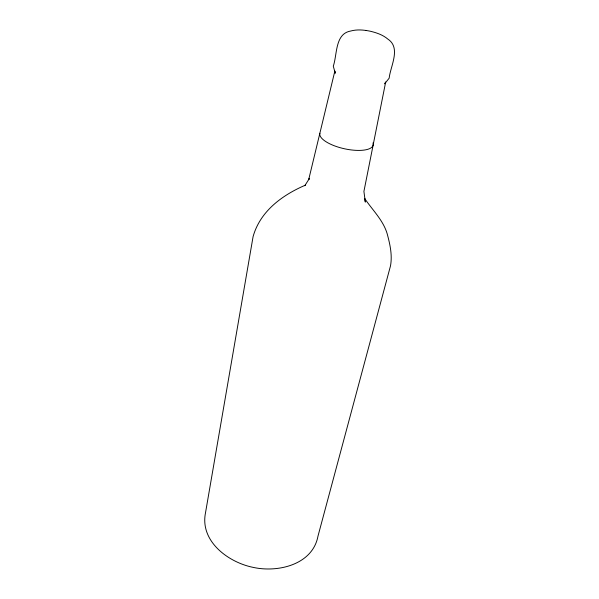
<?xml version="1.0" encoding="UTF-8"?>
<svg xmlns="http://www.w3.org/2000/svg" width="599" height="599" viewBox="0 0 599 599"><rect width="100%" height="100%" fill="white"/><g stroke="black" fill="none" stroke-linecap="round" stroke-linejoin="round"><path stroke-width="0.9" d="M384.992 83.216L385.681 81.988L363.915 191.433L365.338 202.095L364.641 198.509M309.496 178.337L308.68 179.655L334.856 71.064L335.238 73.213L333.291 66.16C337.304 54.726 334.893 33.814 350.557 31.058C356.899 29.269 363.645 29.868 370.017 31.17C376.359 32.646 382.828 34.817 387.86 39.1C401.24 47.95 390.443 66.1 389.163 78.177L384.64 83.83M304.786 185.75L309.391 178.48M305.385 185.158C282.196 195.154 260.183 211.177 253.085 236.627L205.517 512.729C199.647 541.249 228.324 562.439 253.325 567.41C278.018 572.839 312.7 564.655 317.987 536.12L390.518 265.799C392.472 254.919 389.942 243.95 387.096 233.483C382.993 219.93 372.271 209.875 364.611 198.389M365.907 30.429L366.326 30.504M372.982 142.936A27.292 9.749 12.4 0 1 347.143 149.308A27.292 9.749 12.4 0 1 319.859 133.292"/></g></svg>
